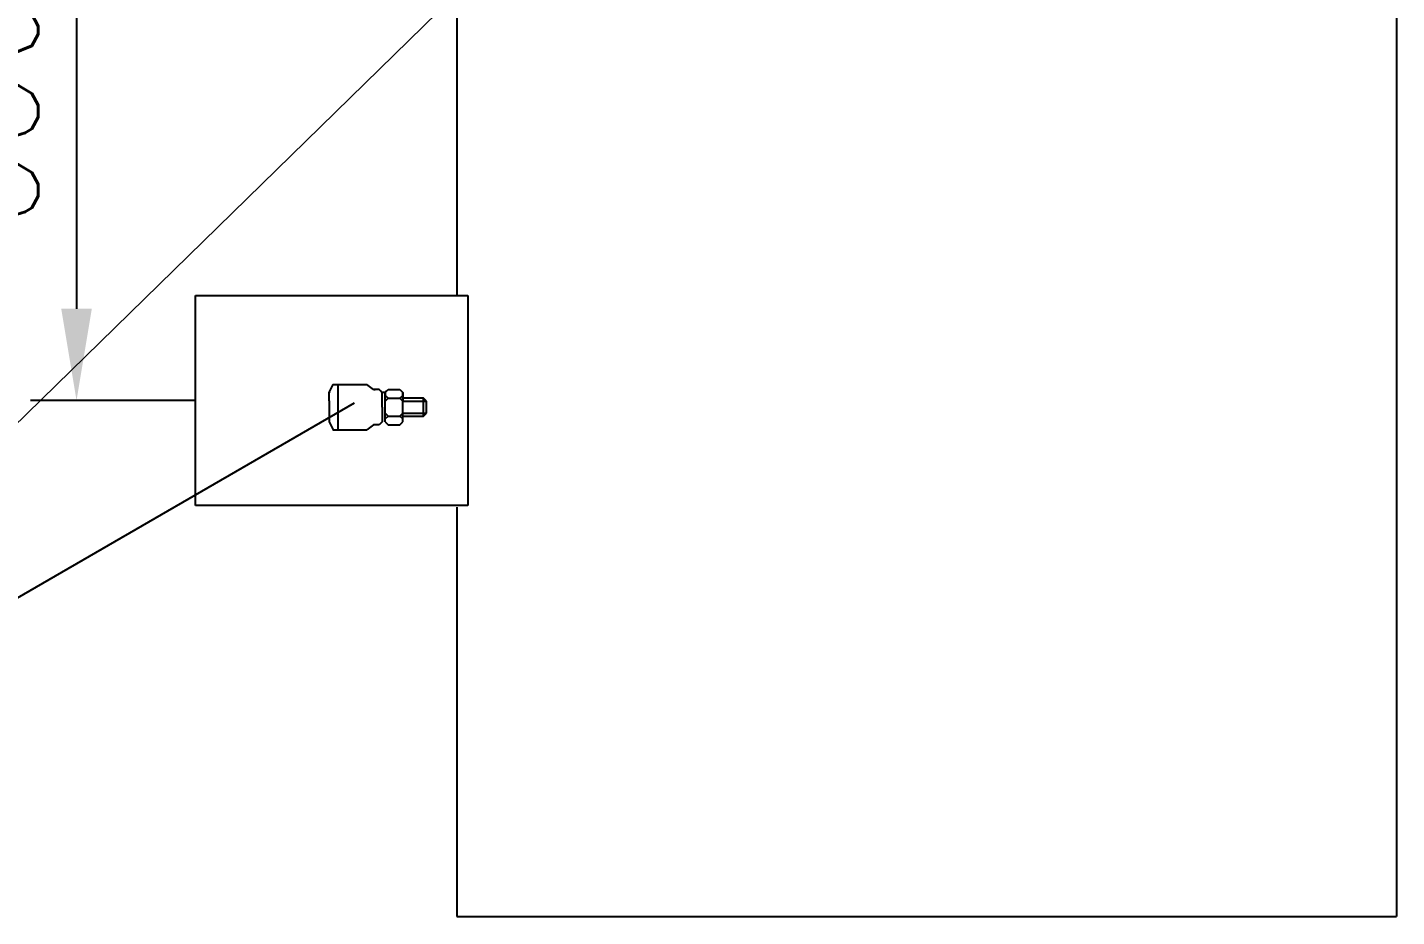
# Model space of a CAD drawing. Extents: x 4438 to 384502, y -178203 to -21188.
# Drawn here: x 378640.3 to 379088.1, y -173028.8 to -172738.1 of the extents above; entities that cross this region are included whole.
import ezdxf

# ---------------------------------------------------------------- set-up
doc = ezdxf.new("R2010")
doc.units = 0
doc.header["$LTSCALE"] = 8
doc.header["$MEASUREMENT"] = 0
doc.layers.get('0').update_dxf_attribs({"linetype": 'CONTINUOUS'})
doc.layers.get('DEFPOINTS').update_dxf_attribs({"linetype": 'CONTINUOUS'})
doc.layers.add('PL', color=5, linetype='CONTINUOUS')
doc.layers.add('细', color=7, linetype='CONTINUOUS', lineweight=20)
doc.styles.add('DFT', font='simplex', dxfattribs={"width": 0.67, "bigfont": 'dft'})
doc.dimstyles.new('INTE$0', dxfattribs={"dimscale": 5, "dimtxt": 4, "dimasz": 3, "dimexe": 3, "dimexo": 0, "dimgap": 1, "dimtad": 1, "dimdec": 3, "dimdsep": 46, "dimtxsty": 'DFT', "dimcen": 0, "dimclrd": 3, "dimclre": 3, "dimclrt": 6, "dimadec": 0, "dimazin": 0, "dimtfac": 1, "dimtdec": 3, "dimtix": 1, "dimtmove": 1, "dimatfit": 0, "dimfxl": 1, "dimtolj": 1, "dimtzin": 0, "dimarcsym": 0})

# ---------------------------------------------------------------- blocks, each defined once
blk = doc.blocks.new('*D32')
at = {"color": 3, "lineweight": -2, "transparency": 16777216}
for p, q in [((378695.28, -172669.65), (378641.39, -172669.65)), ((378656.39, -172699.65), (378656.39, -172830.09)), ((378695.28, -172860.09), (378641.39, -172860.09))]:
    blk.add_line(p, q, dxfattribs=at)
at = {"color": 3, "transparency": 16777216}
for points in [[(378651.39, -172699.65), (378661.39, -172699.65), (378656.39, -172669.65)], [(378651.39, -172830.09), (378661.39, -172830.09), (378656.39, -172860.09)]]:
    blk.add_solid(points, dxfattribs=at)
at = {"layer": 'DEFPOINTS', "color": 0, "transparency": 16777216}
for p in [(378695.28, -172669.65), (378656.39, -172860.09), (378695.28, -172860.09)]:
    blk.add_point(p, dxfattribs=at)
at = {"color": 6, "transparency": 16777216, "insert": (378621.39, -172764.87), "char_height": 45, "attachment_point": 5, "rotation": 90, "style": 'DFT'}
blk.add_mtext('\\A1;550', dxfattribs=at)

msp = doc.modelspace()

# ---------------------------------------------------------------- linework, layer by layer
at = {"color": 1}
msp.add_line((378493.686, -173007.596), (378747.306, -172860.872), dxfattribs=at)
at = {"layer": 'PL', "color": 7, "ltscale": 0.5}
for p, q in [((379088.124, -172677.727), (379088.124, -172840.326)), ((378780.805, -172703.995), (378780.805, -172825.738)), ((378780.805, -172703.995), (378780.805, -172825.738)), ((379088.124, -172801.652), (379088.124, -172917.94)), ((378695.285, -172894.433), (378695.285, -172825.738)), ((378695.285, -172894.433), (378695.285, -172825.738)), ((378695.285, -172825.738), (378784.379, -172825.738)), ((378784.379, -172825.738), (378784.379, -172894.433)), ((378739.023, -172857.466), (378740.318, -172854.875)), ((378739.023, -172857.466), (378740.318, -172854.875)), ((378739.023, -172857.463), (378739.188, -172857.133)), ((378739.023, -172858.94), (378739.023, -172857.463)), ((378739.023, -172860.21), (378739.023, -172857.466)), ((378740.092, -172855.325), (378740.318, -172854.872)), ((378740.228, -172854.872), (378744.807, -172854.882)), ((378740.228, -172854.875), (378746.856, -172854.889)), ((378741.915, -172857.133), (378741.915, -172854.872)), ((378741.915, -172869.699), (378741.915, -172857.133)), ((378746.856, -172854.889), (378751.346, -172854.898)), ((378753.485, -172856.502), (378751.346, -172854.898)), ((378753.485, -172856.502), (378754.087, -172856.502)), ((378755.413, -172856.502), (378753.485, -172856.502)), ((378755.413, -172856.502), (378753.485, -172856.502)), ((378756.377, -172857.466), (378755.413, -172856.502)), ((378756.377, -172857.466), (378755.413, -172856.502)), ((378755.895, -172856.984), (378756.288, -172857.377)), ((378756.377, -172862.287), (378756.377, -172857.466)), ((378757.341, -172857.466), (378756.377, -172857.466)), ((378757.341, -172857.466), (378758.305, -172856.502)), ((378757.703, -172857.105), (378757.341, -172857.466)), ((378757.341, -172862.465), (378757.341, -172857.466)), ((378757.341, -172857.466), (378757.341, -172858.43)), ((378758.305, -172856.502), (378762.162, -172856.502)), ((378762.162, -172856.502), (378763.126, -172857.466)), ((378763.126, -172862.004), (378763.126, -172857.466)), ((378763.126, -172857.466), (378763.126, -172860.21)), ((378739.023, -172860.21), (378739.023, -172867.108)), ((378741.915, -172860.748), (378741.915, -172858.94)), ((378756.377, -172862.287), (378756.377, -172867.108)), ((378757.341, -172858.43), (378758.305, -172859.395)), ((378757.851, -172858.94), (378757.341, -172858.43)), ((378757.341, -172867.108), (378757.341, -172862.465)), ((378758.305, -172859.395), (378757.49, -172860.21)), ((378758.305, -172859.395), (378759.511, -172859.395)), ((378759.511, -172859.395), (378762.162, -172859.395)), ((378762.162, -172859.395), (378763.126, -172858.43)), ((378763.126, -172860.359), (378762.162, -172859.395)), ((378769.875, -172859.395), (378763.126, -172859.395)), ((378763.126, -172860.611), (378763.126, -172860.359)), ((378763.126, -172860.359), (378770.839, -172860.359)), ((378763.126, -172864.215), (378763.126, -172862.004)), ((378770.839, -172860.359), (378769.875, -172859.395)), ((378769.875, -172862.288), (378769.875, -172859.395)), ((378769.875, -172865.179), (378769.875, -172862.287)), ((378770.839, -172862.142), (378770.839, -172860.359)), ((378770.839, -172864.215), (378770.839, -172862.287)), ((378741.915, -172864.364), (378741.915, -172862.556)), ((378757.341, -172866.144), (378758.305, -172865.179)), ((378758.305, -172865.179), (378757.49, -172864.364)), ((378758.305, -172865.179), (378759.511, -172865.179)), ((378759.511, -172865.179), (378762.162, -172865.179)), ((378762.162, -172865.179), (378763.126, -172864.215)), ((378763.126, -172866.144), (378762.162, -172865.179)), ((378763.126, -172864.215), (378770.839, -172864.215)), ((378763.126, -172867.108), (378763.126, -172864.364)), ((378763.126, -172865.179), (378769.875, -172865.179)), ((378769.875, -172865.179), (378770.839, -172864.215)), ((378739.023, -172867.108), (378740.318, -172869.699)), ((378740.228, -172869.699), (378746.856, -172869.685)), ((378746.856, -172869.685), (378751.346, -172869.676)), ((378753.485, -172868.072), (378751.346, -172869.676)), ((378755.413, -172868.072), (378753.485, -172868.072)), ((378756.377, -172867.108), (378755.413, -172868.072)), ((378757.341, -172867.108), (378758.305, -172868.072)), ((378758.305, -172868.072), (378762.162, -172868.072)), ((378762.162, -172868.072), (378763.126, -172867.108)), ((378780.852, -172894.433), (378695.285, -172894.433)), ((378784.379, -172894.433), (378695.285, -172894.433)), ((378780.805, -172895.016), (378780.805, -173028.833)), ((379088.124, -172917.94), (379088.124, -173028.833)), ((378780.805, -173028.833), (379088.124, -173028.833))]:
    msp.add_line(p, q, dxfattribs=at)
at = {"layer": '细', "color": 1}
msp.add_line((378493.686, -173007.596), (378869.022, -172640.721), dxfattribs=at)

# ---------------------------------------------------------------- dimensions: what is measured, and where the dimension line sits
at = {"color": 1}
dim = msp.add_linear_dim(base=(378656.392, -172860.086), p1=(378695.285, -172669.648), p2=(378695.285, -172860.086), angle=90, text='550', dimstyle='INTE$0', override={"dimtxt": 9, "dimasz": 6, "dimgap": 2.5, "dimdec": 2, "dimtdec": 2}, dxfattribs=at)
dim.commit()
dim.dimension.update_dxf_attribs({"geometry": '*D32', "text_midpoint": (378621.392, -172764.867)})

doc.saveas('drawing.dxf')
